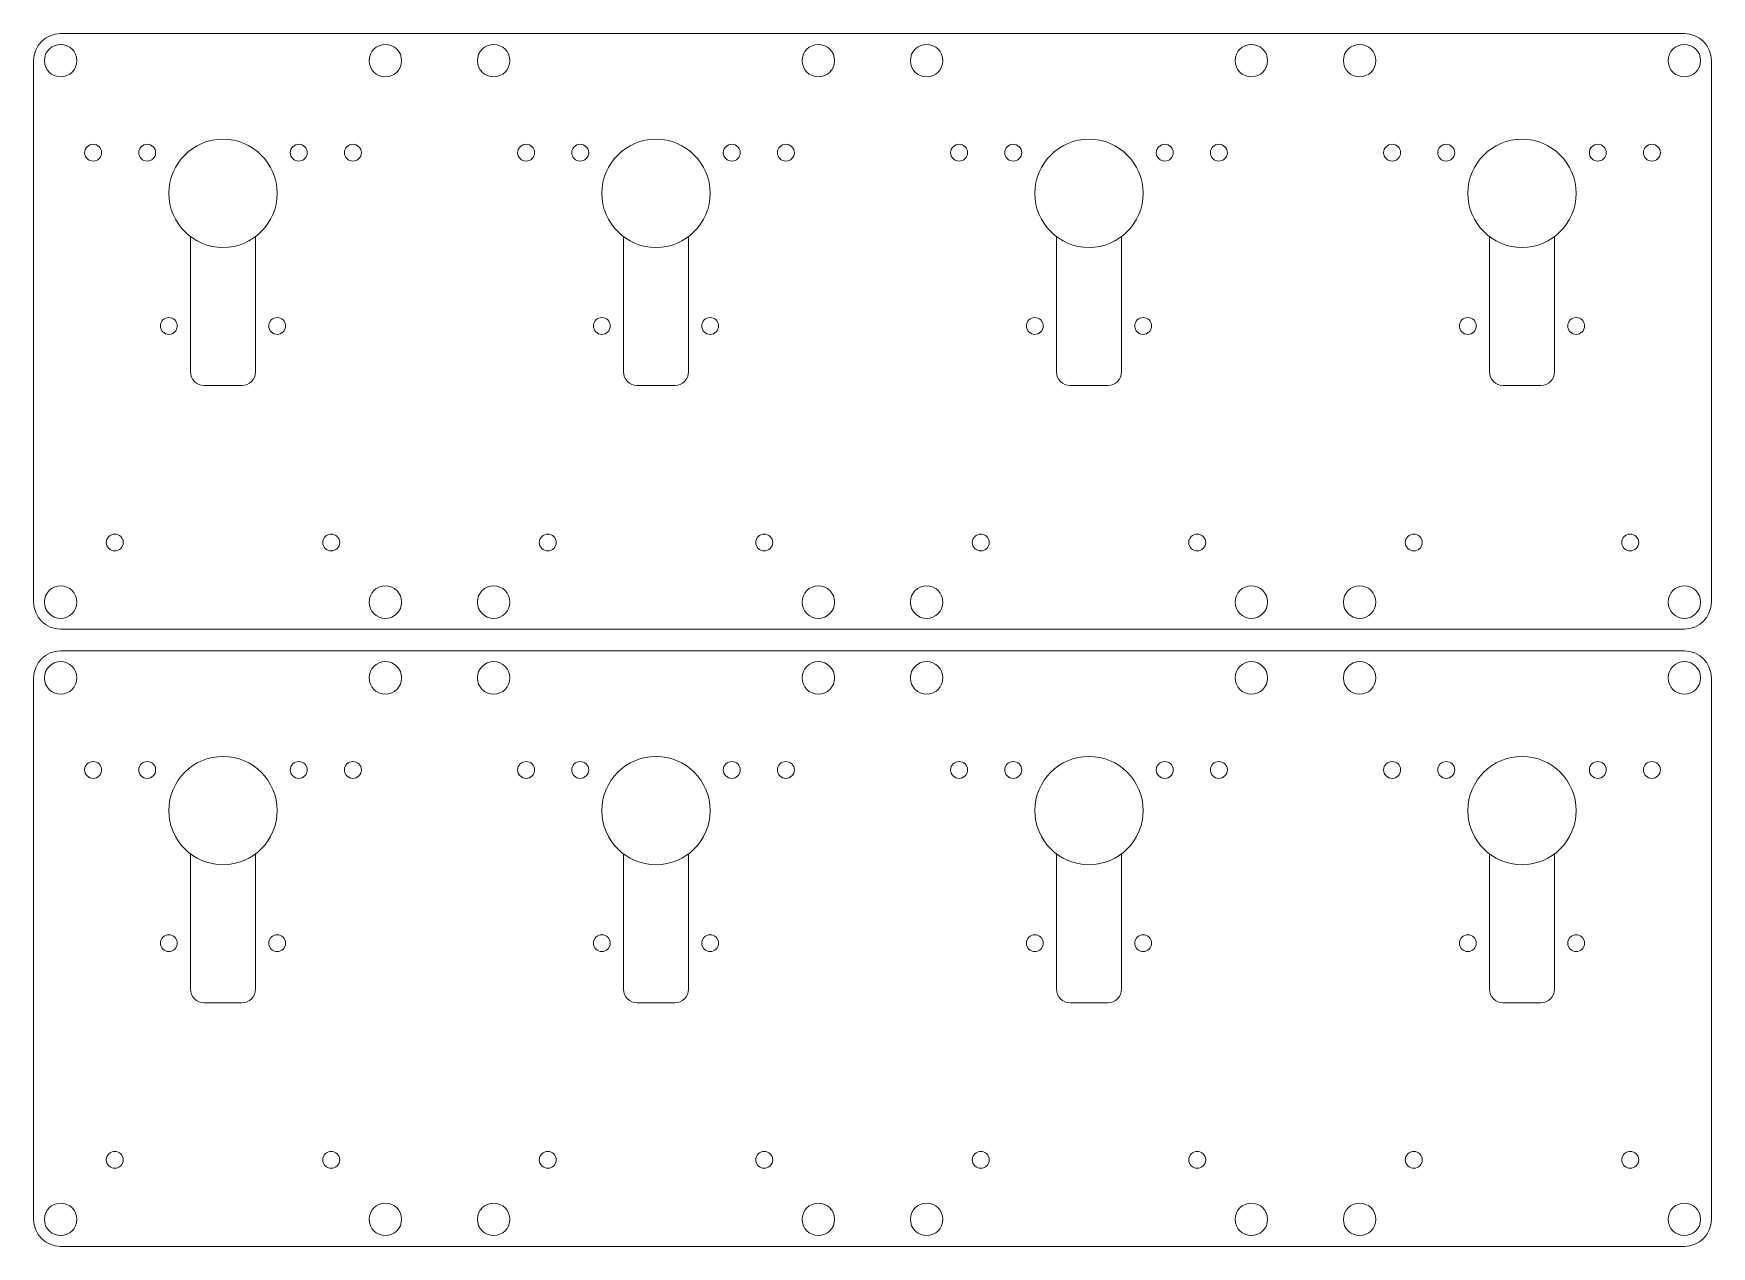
# Model space of a CAD drawing. Header units: inches. Extents: x 0.3 to 15.7, y 0.6 to 11.7.
import ezdxf

# ---------------------------------------------------------------- set-up
doc = ezdxf.new("R2010")
doc.units = ezdxf.units.IN
doc.layers.get('0').update_dxf_attribs({"color": 1, "linetype": 'CONTINUOUS', "lineweight": 0})

msp = doc.modelspace()

# ---------------------------------------------------------------- linework, layer by layer
for p, q in [((0.5, 11.75), (3.5, 11.75)), ((3.5, 11.75), (4.5, 11.75)), ((4.5, 11.75), (7.5, 11.75)), ((7.5, 11.75), (8.5, 11.75)), ((8.5, 11.75), (11.5, 11.75)), ((8.5, 11.75), (8.5, 11.75)), ((11.5, 11.75), (12.5, 11.75)), ((12.5, 11.75), (15.5, 11.75)), ((0.25, 6.5), (0.25, 11.5)), ((15.75, 11.5), (15.75, 6.5)), ((1.7, 8.625), (1.7, 9.875)), ((2.3, 9.875), (2.3, 8.625)), ((5.7, 8.625), (5.7, 9.875)), ((6.3, 9.875), (6.3, 8.625)), ((9.7, 8.625), (9.7, 9.875)), ((10.3, 9.875), (10.3, 8.625)), ((13.7, 8.625), (13.7, 9.875)), ((14.3, 9.875), (14.3, 8.625)), ((2.175, 8.5), (1.825, 8.5)), ((6.175, 8.5), (5.825, 8.5)), ((10.175, 8.5), (9.825, 8.5)), ((14.175, 8.5), (13.825, 8.5)), ((3.5, 6.25), (0.5, 6.25)), ((3.5, 6.25), (4.5, 6.25)), ((7.5, 6.25), (4.5, 6.25)), ((7.5, 6.25), (8.5, 6.25)), ((11.5, 6.25), (8.5, 6.25)), ((8.5, 6.25), (8.5, 6.25)), ((11.5, 6.25), (12.5, 6.25)), ((15.5, 6.25), (12.5, 6.25)), ((0.5, 6.05), (3.5, 6.05)), ((3.5, 6.05), (4.5, 6.05)), ((4.5, 6.05), (7.5, 6.05)), ((7.5, 6.05), (8.5, 6.05)), ((8.5, 6.05), (11.5, 6.05)), ((8.5, 6.05), (8.5, 6.05)), ((11.5, 6.05), (12.5, 6.05)), ((12.5, 6.05), (15.5, 6.05)), ((0.25, 0.8), (0.25, 5.8)), ((15.75, 5.8), (15.75, 0.8)), ((1.7, 2.925), (1.7, 4.175)), ((2.3, 4.175), (2.3, 2.925)), ((5.7, 2.925), (5.7, 4.175)), ((6.3, 4.175), (6.3, 2.925)), ((9.7, 2.925), (9.7, 4.175)), ((10.3, 4.175), (10.3, 2.925)), ((13.7, 2.925), (13.7, 4.175)), ((14.3, 4.175), (14.3, 2.925)), ((2.175, 2.8), (1.825, 2.8)), ((6.175, 2.8), (5.825, 2.8)), ((10.175, 2.8), (9.825, 2.8)), ((14.175, 2.8), (13.825, 2.8)), ((3.5, 0.55), (0.5, 0.55)), ((3.5, 0.55), (4.5, 0.55)), ((7.5, 0.55), (4.5, 0.55)), ((7.5, 0.55), (8.5, 0.55)), ((11.5, 0.55), (8.5, 0.55)), ((8.5, 0.55), (8.5, 0.55)), ((11.5, 0.55), (12.5, 0.55)), ((15.5, 0.55), (12.5, 0.55))]:
    msp.add_line(p, q)
for centre, radius in [((0.5, 11.5), 0.15), ((3.5, 11.5), 0.15), ((4.5, 11.5), 0.15), ((7.5, 11.5), 0.15), ((8.5, 11.5), 0.15), ((11.5, 11.5), 0.15), ((12.5, 11.5), 0.15), ((15.5, 11.5), 0.15), ((0.8, 10.65), 0.078), ((1.3, 10.65), 0.078), ((2, 10.275), 0.5), ((2.7, 10.65), 0.078), ((3.2, 10.65), 0.078), ((4.8, 10.65), 0.078), ((5.3, 10.65), 0.078), ((6, 10.275), 0.5), ((6.7, 10.65), 0.078), ((7.2, 10.65), 0.078), ((8.8, 10.65), 0.078), ((9.3, 10.65), 0.078), ((10, 10.275), 0.5), ((10.7, 10.65), 0.078), ((11.2, 10.65), 0.078), ((12.8, 10.65), 0.078), ((13.3, 10.65), 0.078), ((14, 10.275), 0.5), ((14.7, 10.65), 0.078), ((15.2, 10.65), 0.078), ((1.5, 9.05), 0.078), ((2.5, 9.05), 0.078), ((5.5, 9.05), 0.078), ((6.5, 9.05), 0.078), ((9.5, 9.05), 0.078), ((10.5, 9.05), 0.078), ((13.5, 9.05), 0.078), ((14.5, 9.05), 0.078), ((1, 7.05), 0.078), ((3, 7.05), 0.078), ((5, 7.05), 0.078), ((7, 7.05), 0.078), ((9, 7.05), 0.078), ((11, 7.05), 0.078), ((13, 7.05), 0.078), ((15, 7.05), 0.078), ((0.5, 6.5), 0.15), ((3.5, 6.5), 0.15), ((4.5, 6.5), 0.15), ((7.5, 6.5), 0.15), ((8.5, 6.5), 0.15), ((11.5, 6.5), 0.15), ((12.5, 6.5), 0.15), ((15.5, 6.5), 0.15), ((0.5, 5.8), 0.15), ((3.5, 5.8), 0.15), ((4.5, 5.8), 0.15), ((7.5, 5.8), 0.15), ((8.5, 5.8), 0.15), ((11.5, 5.8), 0.15), ((12.5, 5.8), 0.15), ((15.5, 5.8), 0.15), ((0.8, 4.95), 0.078), ((1.3, 4.95), 0.078), ((2, 4.575), 0.5), ((2.7, 4.95), 0.078), ((3.2, 4.95), 0.078), ((4.8, 4.95), 0.078), ((5.3, 4.95), 0.078), ((6, 4.575), 0.5), ((6.7, 4.95), 0.078), ((7.2, 4.95), 0.078), ((8.8, 4.95), 0.078), ((9.3, 4.95), 0.078), ((10, 4.575), 0.5), ((10.7, 4.95), 0.078), ((11.2, 4.95), 0.078), ((12.8, 4.95), 0.078), ((13.3, 4.95), 0.078), ((14, 4.575), 0.5), ((14.7, 4.95), 0.078), ((15.2, 4.95), 0.078), ((1.5, 3.35), 0.078), ((2.5, 3.35), 0.078), ((5.5, 3.35), 0.078), ((6.5, 3.35), 0.078), ((9.5, 3.35), 0.078), ((10.5, 3.35), 0.078), ((13.5, 3.35), 0.078), ((14.5, 3.35), 0.078), ((1, 1.35), 0.078), ((3, 1.35), 0.078), ((5, 1.35), 0.078), ((7, 1.35), 0.078), ((9, 1.35), 0.078), ((11, 1.35), 0.078), ((13, 1.35), 0.078), ((15, 1.35), 0.078), ((0.5, 0.8), 0.15), ((3.5, 0.8), 0.15), ((4.5, 0.8), 0.15), ((7.5, 0.8), 0.15), ((8.5, 0.8), 0.15), ((11.5, 0.8), 0.15), ((12.5, 0.8), 0.15), ((15.5, 0.8), 0.15)]:
    msp.add_circle(centre, radius)
for centre, radius, start, end in [((0.5, 11.5), 0.25, 90, 180), ((15.5, 11.5), 0.25, 360, 90), ((1.825, 8.625), 0.125, 180, 270), ((2.175, 8.625), 0.125, 270, 360), ((5.825, 8.625), 0.125, 180, 270), ((6.175, 8.625), 0.125, 270, 360), ((9.825, 8.625), 0.125, 180, 270), ((10.175, 8.625), 0.125, 270, 360), ((13.825, 8.625), 0.125, 180, 270), ((14.175, 8.625), 0.125, 270, 360), ((0.5, 6.5), 0.25, 180, 270), ((15.5, 6.5), 0.25, 270, 360), ((0.5, 5.8), 0.25, 90, 180), ((15.5, 5.8), 0.25, 360, 90), ((1.825, 2.925), 0.125, 180, 270), ((2.175, 2.925), 0.125, 270, 360), ((5.825, 2.925), 0.125, 180, 270), ((6.175, 2.925), 0.125, 270, 360), ((9.825, 2.925), 0.125, 180, 270), ((10.175, 2.925), 0.125, 270, 360), ((13.825, 2.925), 0.125, 180, 270), ((14.175, 2.925), 0.125, 270, 360), ((0.5, 0.8), 0.25, 180, 270), ((15.5, 0.8), 0.25, 270, 360)]:
    msp.add_arc(centre, radius, start, end)

doc.saveas('drawing.dxf')
